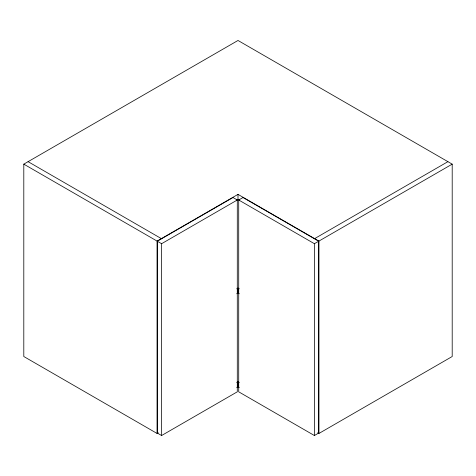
<?xml version="1.0" encoding="UTF-8"?>
<svg xmlns="http://www.w3.org/2000/svg" width="476" height="476" viewBox="0 0 476 476"><rect width="100%" height="100%" fill="white"/><g stroke="black" fill="none" stroke-linecap="round" stroke-linejoin="round"><path stroke-width="0.71" d="M158.306 432.755L157.08 433.463L23.8 356.518L23.8 164.143L238 40.472L452.2 164.143L452.2 356.518L318.92 433.463L317.694 432.755M23.8 164.143L157.08 241.088L238 194.369L318.92 241.088L452.2 164.143M157.318 241.225L233.002 197.534L237.286 200.003L237.286 391.831L161.602 435.528L157.318 433.053L157.318 241.225L161.602 243.7L237.286 200.003M236.715 200.063L238 199.319L239.285 200.063M238.714 200.003L242.998 197.534L318.682 241.225L318.682 433.053L314.398 435.528L238.714 391.831L238.714 200.003L314.398 243.7L318.682 241.225M314.636 238.619L447.916 161.667M236.715 288.831L238 288.087L239.285 288.831M236.715 293.775L238 293.032L239.285 293.775M236.715 382.543L238 381.8L239.285 382.543M236.715 387.488L238 386.744L239.285 387.488M28.084 161.667L161.364 238.619M318.92 241.088L318.92 433.463M314.398 243.7L314.398 435.528M238 194.369L238 199.319M238 288.087L238 293.032M238 381.8L238 386.744M161.602 243.7L161.602 435.528M157.08 241.088L157.08 433.463"/></g></svg>
